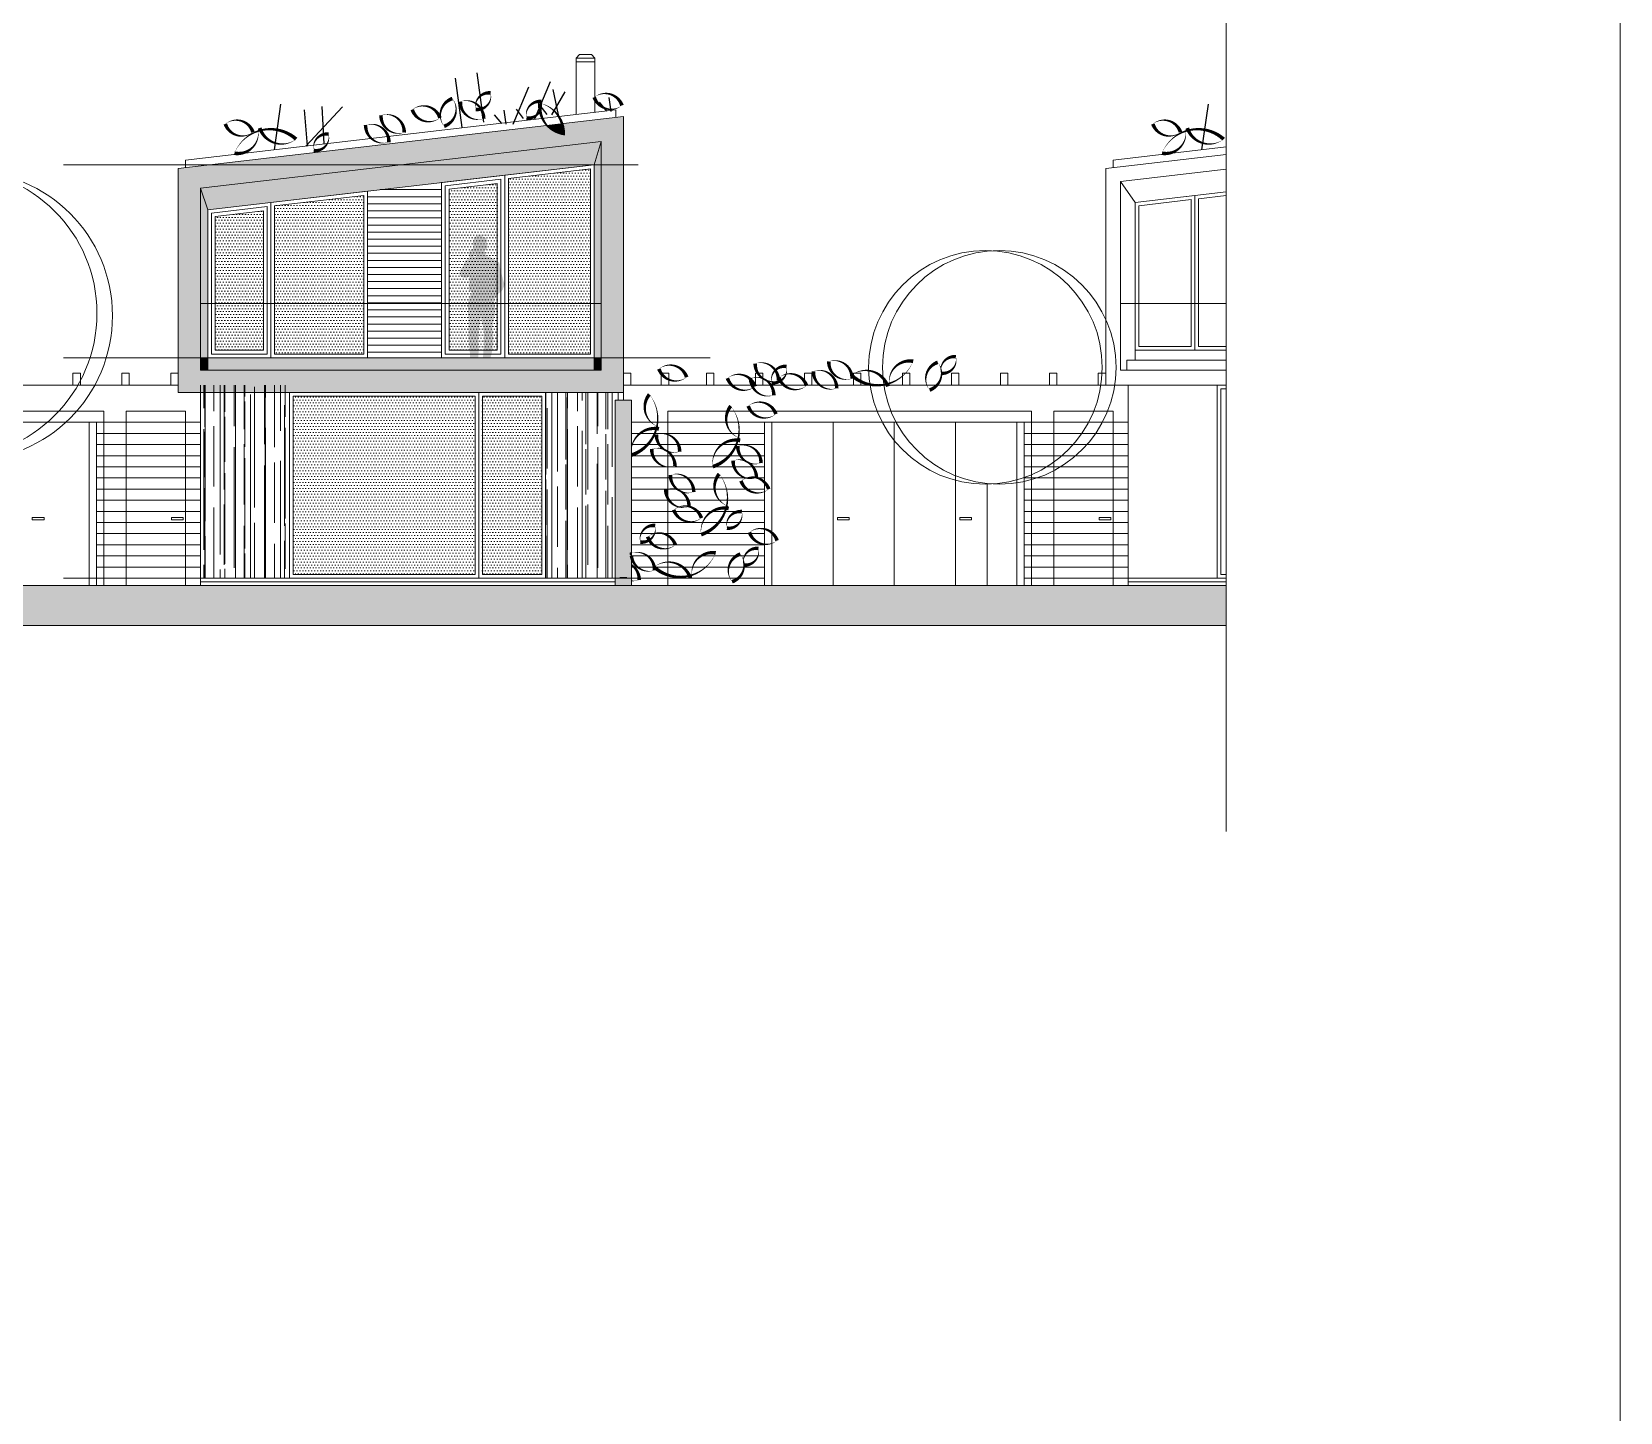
# Model space of a CAD drawing. Header units: metres. Extents: x -686 to 211, y -481 to 125.
# Drawn here: x -284.58 to -263.17, y -367.85 to -349.25 of the extents above; entities that cross this region are included whole.
import ezdxf

# ---------------------------------------------------------------- set-up
doc = ezdxf.new("R2010")
doc.units = ezdxf.units.M
doc.linetypes.add('ČERCHOVANÁ', pattern=[25.4, 12.7, -6.35, 0, -6.35])
for name, color, linetype in [('2 lidi', 4, 'Continuous'), ('SRAFA', 251, 'Continuous'), ('SRAFY', 3, 'Continuous'), ('srafy sklo', 252, 'Continuous'), ('stávající stromy', 86, 'Continuous'), ('zariz.predmety', 203, 'Continuous'), ('ZDIVO', 1, 'Continuous')]:
    doc.layers.add(name, color=color, linetype=linetype)
doc.layers.add('FLOATINGWINDOWS', color=2, linetype='Continuous', plot=False)
pattern_1 = [(90, (0, 0), (-0.2032, 0.44704), [3.048, -0.4064, 1.016, -0.2032]), (90, (-0.1016, 0.27026), (-0.270256, -0.2032), [0.6096, -0.067056, 1.2192, -0.1524]), (90, (-0.17272, 0.1016), (-0.136144, 1.05664), [1.6256, -0.28448, 0.8128, -0.2032])]

# ---------------------------------------------------------------- blocks, each defined once
blk = doc.blocks.new('pan')
at = {"layer": '2 lidi'}
h = blk.add_hatch(color=254, dxfattribs=at)
h.dxf.hatch_style = 1
h.paths.add_polyline_path([(162.087, 139.288), (162.087, 139.304), (162.075, 139.323), (162.039, 139.455), (162.039, 139.474), (162.037, 139.487), (162.029, 139.499), (162.025, 139.515), (162.018, 139.57), (162.013, 139.582), (161.978, 139.607), (161.908, 139.646), (161.89, 139.659), (161.848, 139.663), (161.839, 139.674), (161.829, 139.695), (161.821, 139.708), (161.818, 139.736), (161.829, 139.749), (161.838, 139.749), (161.851, 139.772), (161.855, 139.791), (161.854, 139.81), (161.848, 139.815), (161.847, 139.883), (161.839, 139.911), (161.823, 139.919), (161.794, 139.931), (161.766, 139.942), (161.747, 139.944), (161.704, 139.936), (161.678, 139.915), (161.67, 139.893), (161.663, 139.861), (161.662, 139.83), (161.665, 139.815), (161.669, 139.803), (161.67, 139.8), (161.667, 139.798), (161.662, 139.786), (161.66, 139.763), (161.652, 139.761), (161.634, 139.75), (161.623, 139.745), (161.621, 139.741), (161.607, 139.705), (161.607, 139.696), (161.613, 139.654), (161.615, 139.642), (161.611, 139.633), (161.603, 139.628), (161.582, 139.619), (161.568, 139.617), (161.559, 139.609), (161.538, 139.558), (161.538, 139.548), (161.507, 139.502), (161.494, 139.486), (161.49, 139.474), (161.485, 139.461), (161.481, 139.45), (161.481, 139.431), (161.485, 139.412), (161.495, 139.4), (161.511, 139.391), (161.525, 139.383), (161.54, 139.378), (161.548, 139.377), (161.571, 139.375), (161.579, 139.378), (161.591, 139.38), (161.603, 139.39), (161.607, 139.392), (161.614, 139.385), (161.611, 139.363), (161.609, 139.346), (161.613, 139.329), (161.613, 139.288), (161.607, 139.255), (161.609, 139.234), (161.607, 139.208), (161.617, 139.198), (161.633, 139.192), (161.643, 139.184), (161.643, 139.167), (161.638, 139.153), (161.628, 139.141), (161.615, 139.118), (161.607, 139.109), (161.611, 139.1), (161.608, 139.08), (161.589, 139.029), (161.592, 138.989), (161.597, 138.955), (161.595, 138.93), (161.597, 138.887), (161.601, 138.851), (161.605, 138.777), (161.604, 138.715), (161.604, 138.669), (161.604, 138.643), (161.605, 138.543), (161.603, 138.528), (161.605, 138.515), (161.607, 138.507), (161.612, 138.429), (161.617, 138.387), (161.621, 138.358), (161.623, 138.34), (161.619, 138.317), (161.626, 138.294), (161.622, 138.276), (161.627, 138.252), (161.631, 138.245), (161.63, 138.239), (161.629, 138.235), (161.634, 138.23), (161.627, 138.211), (161.596, 138.171), (161.583, 138.155), (161.582, 138.147), (161.578, 138.144), (161.578, 138.133), (161.597, 138.128), (161.74, 138.128), (161.742, 138.151), (161.737, 138.159), (161.725, 138.192), (161.734, 138.203), (161.736, 138.209), (161.742, 138.245), (161.742, 138.258), (161.731, 138.286), (161.739, 138.404), (161.735, 138.456), (161.736, 138.591), (161.738, 138.675), (161.748, 138.703), (161.757, 138.779), (161.765, 138.849), (161.774, 138.857), (161.776, 138.804), (161.805, 138.681), (161.806, 138.649), (161.81, 138.613), (161.813, 138.596), (161.806, 138.576), (161.818, 138.56), (161.813, 138.546), (161.803, 138.538), (161.799, 138.516), (161.813, 138.498), (161.813, 138.465), (161.806, 138.448), (161.802, 138.38), (161.795, 138.27), (161.78, 138.25), (161.785, 138.242), (161.792, 138.23), (161.802, 138.232), (161.801, 138.195), (161.795, 138.181), (161.788, 138.164), (161.789, 138.154), (161.782, 138.148), (161.782, 138.128), (161.798, 138.128), (161.855, 138.128), (161.907, 138.134), (161.904, 138.155), (161.899, 138.159), (161.905, 138.173), (161.903, 138.184), (161.892, 138.2), (161.891, 138.221), (161.903, 138.238), (161.908, 138.25), (161.903, 138.274), (161.897, 138.29), (161.928, 138.421), (161.929, 138.483), (161.936, 138.51), (161.933, 138.542), (161.939, 138.556), (161.936, 138.567), (161.929, 138.585), (161.929, 138.6), (161.933, 138.61), (161.932, 138.633), (161.929, 138.657), (161.921, 138.698), (161.941, 138.818), (161.961, 138.907), (161.958, 139.004), (161.958, 139.018), (161.952, 139.028), (161.95, 139.046), (161.95, 139.058), (161.947, 139.069), (161.949, 139.09), (161.953, 139.092), (161.977, 139.131), (161.986, 139.131), (161.989, 139.145), (162.01, 139.17), (162.034, 139.18), (162.058, 139.209), (162.078, 139.254)])
h.paths.add_polyline_path([(161.678, 139.655), (161.67, 139.666), (161.668, 139.672), (161.671, 139.678), (161.678, 139.675), (161.679, 139.688), (161.684, 139.692), (161.695, 139.688), (161.703, 139.683), (161.708, 139.675), (161.703, 139.664), (161.689, 139.659)], flags=16)
h.paths.add_polyline_path([(161.683, 139.724), (161.679, 139.733), (161.684, 139.733), (161.687, 139.729), (161.688, 139.725)], flags=16)
h.paths.add_polyline_path([(161.638, 139.723), (161.642, 139.733), (161.658, 139.739), (161.648, 139.729)], flags=16)

msp = doc.modelspace()

# ---------------------------------------------------------------- hatches: boundary and pattern name
at = {"linetype": 'Continuous', "lineweight": 0}
h = msp.add_hatch(dxfattribs=at)
h.set_pattern_fill('DOTS', color=256, scale=0.025, style=0)
h.paths.add_polyline_path([(-277.053, -351.097), (-278.158, -351.226), (-278.158, -352.911), (-277.053, -352.911)])
h = msp.add_hatch(dxfattribs=at)
h.set_pattern_fill('DOTS', color=256, scale=0.025, style=0)
h.paths.add_polyline_path([(-280.108, -351.454), (-281.308, -351.594), (-281.308, -352.911), (-280.108, -352.911)])
h = msp.add_hatch(dxfattribs=at)
h.set_pattern_fill('DOTS', color=256, scale=0.025, style=0)
h.paths.add_polyline_path([(-278.308, -351.294), (-278.958, -351.37), (-278.958, -352.911), (-278.308, -352.911)])
h = msp.add_hatch(dxfattribs=at)
h.set_pattern_fill('DOTS', color=256, scale=0.025, style=0)
h.paths.add_polyline_path([(-281.458, -351.661), (-282.108, -351.737), (-282.108, -352.911), (-281.458, -352.911)])
h = msp.add_hatch(dxfattribs=at)
h.set_pattern_fill('DOTS', color=256, scale=0.025, style=0)
h.paths.add_polyline_path([(-281.458, -352.911), (-282.108, -352.911), (-282.108, -353.541), (-281.458, -353.541)])
h = msp.add_hatch(dxfattribs=at)
h.set_pattern_fill('DOTS', color=256, scale=0.025, style=0)
h.paths.add_polyline_path([(-280.108, -352.911), (-281.308, -352.911), (-281.308, -353.591), (-280.108, -353.591)])
h = msp.add_hatch(dxfattribs=at)
h.set_pattern_fill('DOTS', color=256, scale=0.025, style=0)
h.paths.add_polyline_path([(-278.308, -352.911), (-278.958, -352.911), (-278.958, -353.541), (-278.308, -353.541)])
h = msp.add_hatch(dxfattribs=at)
h.set_pattern_fill('DOTS', color=256, scale=0.025, style=0)
h.paths.add_polyline_path([(-277.053, -352.911), (-278.158, -352.911), (-278.158, -353.591), (-277.053, -353.591)])
h = msp.add_hatch(dxfattribs=at)
h.set_pattern_fill('DOTS', color=256, scale=0.025, style=0)
h.paths.add_polyline_path([(-278.608, -354.161), (-281.058, -354.161), (-281.058, -356.561), (-278.608, -356.561)])
h = msp.add_hatch(dxfattribs=at)
h.set_pattern_fill('DOTS', color=256, scale=0.025, style=0)
h.paths.add_polyline_path([(-277.708, -354.161), (-278.508, -354.161), (-278.508, -356.561), (-277.708, -356.561)])
at = {"layer": 'SRAFA', "linetype": 'Continuous', "lineweight": 0}
h = msp.add_hatch(dxfattribs=at)
h.set_pattern_fill('LINE', color=256, scale=0.03, style=0)
h.paths.add_polyline_path([(-279.058, -351.281), (-280.058, -351.397), (-280.058, -352.911), (-279.058, -352.911)])
h = msp.add_hatch(dxfattribs=at)
h.set_pattern_fill('LINE', color=256, scale=0.03, style=0)
h.paths.add_polyline_path([(-279.058, -352.911), (-280.058, -352.911), (-280.058, -353.641), (-279.058, -353.641)])
h = msp.add_hatch(dxfattribs=at)
h.set_pattern_fill('AR-RROOF,_O', color=256, scale=0.008, angle=90)
h.set_pattern_definition(pattern_1)
h.paths.add_polyline_path([(-281.108, -354.011), (-282.308, -354.011), (-282.308, -356.611), (-281.108, -356.611)])
h = msp.add_hatch(dxfattribs=at)
h.set_pattern_fill('AR-RROOF,_O', color=256, scale=0.008, angle=90)
h.set_pattern_definition(pattern_1)
h.paths.add_polyline_path([(-276.718, -354.211), (-276.608, -354.211), (-276.608, -354.111), (-277.658, -354.111), (-277.658, -356.611), (-276.718, -356.611)])
msp.add_hatch(color=256, dxfattribs=at).paths.add_polyline_path([(-288.998, -356.711), (-268.483, -356.711), (-268.483, -357.25), (-296.873, -357.25), (-296.873, -356.711)])
at = {"layer": 'srafy sklo', "linetype": 'Continuous', "lineweight": 0}
for color, points in [(256, [(-276.608, -350.391), (-277.435, -350.488, -0.098463), (-277.42, -350.643, -0.164338), (-277.64, -350.511), (-282.179, -351.041), (-279.59, -351.041), (-276.908, -350.728), (-276.908, -351.041), (-276.608, -351.041)]), (256, [(-277.435, -350.488), (-277.64, -350.511, 0.164338), (-277.42, -350.643, 0.098463)]), (253, [(-276.908, -350.728), (-279.59, -351.041), (-277.003, -351.041)]), (253, [(-276.908, -350.728), (-277.003, -351.041), (-276.908, -351.041)]), (256, [(-282.308, -351.358), (-279.59, -351.041), (-282.179, -351.041), (-282.608, -351.091), (-282.608, -353.641), (-282.308, -353.641)]), (253, [(-277.003, -351.041), (-279.59, -351.041), (-282.308, -351.358), (-282.208, -351.648)]), (253, [(-276.908, -351.041), (-277.003, -351.041), (-277.003, -352.911), (-276.908, -352.911)]), (256, [(-276.608, -351.041), (-276.908, -351.041), (-276.908, -353.641), (-276.608, -353.641)]), (253, [(-282.208, -351.648), (-282.308, -351.358), (-282.308, -352.911), (-282.208, -352.911)]), (253, [(-282.208, -352.911), (-282.308, -352.911), (-282.308, -353.641), (-282.208, -353.641)]), (253, [(-276.908, -352.911), (-277.003, -352.911), (-277.003, -353.641), (-276.908, -353.641)]), (256, [(-282.308, -353.641), (-282.608, -353.641), (-282.608, -354.111), (-281.358, -354.111), (-281.358, -353.811), (-282.308, -353.811)]), (253, [(-282.208, -353.641), (-282.308, -353.641), (-282.308, -353.811), (-282.208, -353.811)]), (253, [(-277.003, -353.641), (-278.208, -353.641), (-279.058, -353.641), (-282.208, -353.641), (-282.208, -353.811), (-277.003, -353.811)]), (256, [(-276.608, -353.851), (-276.608, -353.641), (-276.908, -353.641), (-276.908, -353.811), (-281.358, -353.811), (-281.358, -354.111), (-276.608, -354.111)]), (253, [(-276.908, -353.641), (-277.003, -353.641), (-277.003, -353.811), (-276.908, -353.811)]), (256, [(-276.498, -354.211), (-276.718, -354.211), (-276.718, -356.711), (-276.498, -356.711), (-276.498, -356.326, -0.016056), (-276.5, -356.311, -0.472772), (-276.502, -356.275, -0.004975), (-276.498, -356.273), (-276.498, -354.952, -0.001196), (-276.5, -354.953, -0.086513), (-276.498, -354.846)])]:
    msp.add_hatch(color=color, dxfattribs=at).paths.add_polyline_path(points)

# ---------------------------------------------------------------- linework, layer by layer
at = {"linetype": 'Continuous', "lineweight": 0}
for p, q in [((-282.208, -353.641), (-277.008, -353.641)), ((-269.708, -353.541), (-268.483, -353.541)), ((-276.718, -356.611), (-282.308, -356.611)), ((-276.598, -356.611), (-276.608, -356.611)), ((-268.483, -356.611), (-269.808, -356.611)), ((-276.718, -356.661), (-282.308, -356.661)), ((-268.483, -356.661), (-269.808, -356.661))]:
    msp.add_line(p, q, dxfattribs=at)
at = {"color": 251, "linetype": 'Continuous', "lineweight": 0}
for p, q in [((-283.708, -354.511), (-287.208, -354.511)), ((-283.808, -356.711), (-283.808, -354.511)), ((-283.708, -356.711), (-283.708, -354.511)), ((-283.708, -354.511), (-282.308, -354.511)), ((-283.708, -354.661), (-282.308, -354.661)), ((-274.708, -354.511), (-276.498, -354.511)), ((-274.708, -354.661), (-276.498, -354.661)), ((-274.708, -354.661), (-276.498, -354.661)), ((-271.208, -354.511), (-274.708, -354.511)), ((-274.708, -356.711), (-274.708, -354.511)), ((-274.608, -356.711), (-274.608, -354.511)), ((-273.783, -356.711), (-273.783, -354.511)), ((-272.958, -356.711), (-272.958, -354.511)), ((-272.133, -356.711), (-272.133, -354.511)), ((-271.308, -356.711), (-271.308, -354.511)), ((-271.208, -356.711), (-271.208, -354.511)), ((-271.208, -354.511), (-269.808, -354.511)), ((-271.208, -354.661), (-269.808, -354.661)), ((-283.708, -354.811), (-282.308, -354.811)), ((-274.708, -354.811), (-276.498, -354.811)), ((-271.208, -354.811), (-269.808, -354.811)), ((-283.708, -354.961), (-282.308, -354.961)), ((-283.708, -355.111), (-282.308, -355.111)), ((-274.708, -354.961), (-276.498, -354.961)), ((-274.708, -355.111), (-276.498, -355.111)), ((-274.708, -355.111), (-276.498, -355.111)), ((-271.208, -354.961), (-269.808, -354.961)), ((-271.208, -355.111), (-269.808, -355.111)), ((-283.708, -355.261), (-282.308, -355.261)), ((-274.708, -355.261), (-276.498, -355.261)), ((-271.208, -355.261), (-269.808, -355.261)), ((-283.708, -355.411), (-282.308, -355.411)), ((-283.708, -355.561), (-282.308, -355.561)), ((-274.708, -355.411), (-276.498, -355.411)), ((-274.708, -355.561), (-276.498, -355.561)), ((-274.708, -355.561), (-276.498, -355.561)), ((-271.208, -355.411), (-269.808, -355.411)), ((-271.208, -355.561), (-269.808, -355.561)), ((-283.708, -355.711), (-282.308, -355.711)), ((-274.708, -355.711), (-276.498, -355.711)), ((-271.208, -355.711), (-269.808, -355.711)), ((-283.708, -355.861), (-282.308, -355.861)), ((-274.708, -355.861), (-276.498, -355.861)), ((-271.208, -355.861), (-269.808, -355.861)), ((-283.708, -356.011), (-282.308, -356.011)), ((-283.708, -356.161), (-282.308, -356.161)), ((-274.708, -356.011), (-276.498, -356.011)), ((-274.708, -356.011), (-276.498, -356.011)), ((-274.708, -356.161), (-276.498, -356.161)), ((-271.208, -356.011), (-269.808, -356.011)), ((-271.208, -356.161), (-269.808, -356.161)), ((-283.708, -356.311), (-282.308, -356.311)), ((-283.708, -356.311), (-282.308, -356.311)), ((-274.708, -356.311), (-276.5, -356.311)), ((-271.208, -356.311), (-269.808, -356.311)), ((-271.208, -356.311), (-269.808, -356.311)), ((-283.708, -356.461), (-282.308, -356.461)), ((-283.708, -356.611), (-282.308, -356.611)), ((-274.708, -356.461), (-276.498, -356.461)), ((-274.708, -356.461), (-276.498, -356.461)), ((-274.708, -356.611), (-276.498, -356.611)), ((-271.208, -356.461), (-269.808, -356.461)), ((-271.208, -356.611), (-269.808, -356.611))]:
    msp.add_line(p, q, dxfattribs=at)
for points in [[(-284.575, -355.795), (-284.416, -355.795), (-284.416, -355.827), (-284.575, -355.827)], [(-273.725, -355.795), (-273.566, -355.795), (-273.566, -355.827), (-273.725, -355.827)], [(-272.075, -355.795), (-271.916, -355.795), (-271.916, -355.827), (-272.075, -355.827)]]:
    msp.add_lwpolyline(points, close=True, dxfattribs=at)
at = {"color": 251, "linetype": 'ČERCHOVANÁ', "lineweight": 0, "ltscale": 0.01, "const_width": 0.1, "flags": 128}
msp.add_lwpolyline([(-276.608, -356.593), (-276.608, -356.611)], dxfattribs=at)
at = {"layer": 'FLOATINGWINDOWS', "linetype": 'Continuous', "lineweight": 0}
for p, q in [((-268.483, -345.335), (-268.483, -360.022)), ((-276.408, -351.041), (-284.156, -351.041)), ((-268.908, -353.541), (-268.908, -351.454)), ((-275.439, -353.641), (-284.156, -353.641)), ((-282.308, -356.711), (-282.308, -354.011)), ((-276.408, -356.611), (-284.156, -356.611))]:
    msp.add_line(p, q, dxfattribs=at)
msp.add_lwpolyline([(-263.174, -319.582), (-297.964, -319.582), (-297.964, -478.882), (-263.174, -478.882)], close=True, dxfattribs=at)
at = {"layer": 'FLOATINGWINDOWS', "linetype": 'Continuous', "lineweight": 0, "flags": 128}
msp.add_lwpolyline([(-268.483, -353.811), (-269.908, -353.811), (-269.908, -351.269), (-268.483, -351.103)], dxfattribs=at)
at = {"layer": 'SRAFA', "linetype": 'Continuous', "lineweight": 0}
msp.add_lwpolyline([(-288.998, -356.711), (-268.483, -356.711), (-268.483, -357.25), (-296.873, -357.25), (-296.873, -356.711), (-288.998, -356.711)], dxfattribs=at)
at = {"layer": 'SRAFY', "linetype": 'Continuous', "lineweight": 0}
for p, q in [((-277.243, -349.607), (-277.2, -349.557)), ((-277.036, -349.557), (-277.2, -349.557)), ((-276.993, -349.607), (-277.036, -349.557)), ((-277.243, -350.364), (-277.243, -349.607)), ((-276.993, -349.607), (-277.243, -349.607)), ((-276.993, -349.657), (-277.243, -349.657)), ((-276.993, -350.335), (-276.993, -349.607)), ((-276.608, -350.391), (-282.608, -351.091)), ((-276.708, -350.403), (-276.708, -350.302)), ((-276.608, -350.391), (-276.608, -354.111)), ((-276.908, -350.728), (-277.003, -351.041)), ((-276.908, -353.811), (-276.908, -350.728)), ((-282.508, -351.079), (-282.508, -350.979)), ((-277.003, -351.041), (-282.208, -351.648)), ((-277.003, -353.641), (-277.003, -351.041)), ((-268.483, -350.902), (-270.108, -351.091)), ((-270.008, -351.079), (-270.008, -350.979)), ((-282.608, -351.091), (-282.608, -354.111)), ((-270.108, -351.091), (-270.108, -354.011)), ((-269.712, -351.548), (-269.908, -351.269)), ((-282.308, -351.358), (-282.308, -353.811)), ((-282.308, -353.811), (-282.308, -351.358)), ((-282.208, -351.648), (-282.308, -351.358)), ((-269.908, -351.291), (-269.908, -353.811)), ((-269.908, -353.811), (-269.908, -351.291)), ((-268.483, -351.405), (-269.712, -351.548)), ((-282.208, -351.648), (-282.208, -353.641)), ((-281.358, -353.641), (-281.358, -351.549)), ((-269.712, -353.541), (-269.712, -351.548)), ((-282.308, -352.911), (-276.908, -352.911)), ((-269.908, -352.911), (-268.483, -352.911)), ((-282.212, -353.641), (-282.208, -353.641)), ((-282.212, -353.641), (-277.003, -353.641)), ((-282.208, -353.641), (-282.208, -353.811)), ((-277.003, -353.641), (-277.003, -353.811)), ((-269.712, -353.541), (-269.708, -353.541)), ((-269.712, -353.541), (-269.712, -353.676)), ((-269.712, -353.541), (-268.483, -353.541)), ((-282.308, -353.811), (-276.908, -353.811)), ((-269.908, -353.811), (-268.483, -353.811)), ((-269.824, -353.676), (-268.483, -353.676)), ((-269.824, -353.676), (-269.824, -353.811)), ((-270.108, -354.011), (-268.483, -354.011)), ((-270.108, -354.011), (-268.483, -354.011)), ((-270.108, -354.011), (-268.483, -354.011)), ((-269.808, -356.711), (-269.808, -354.011)), ((-268.608, -356.611), (-268.608, -354.011)), ((-282.608, -354.111), (-276.718, -354.111)), ((-282.608, -354.111), (-276.608, -354.111)), ((-282.608, -354.111), (-276.608, -354.111)), ((-282.308, -356.711), (-282.308, -354.111)), ((-281.108, -356.611), (-281.108, -354.111)), ((-277.658, -356.611), (-277.658, -354.111)), ((-276.718, -356.711), (-276.718, -354.211)), ((-276.718, -354.211), (-276.498, -354.211)), ((-276.608, -354.111), (-276.608, -354.211)), ((-276.498, -356.711), (-276.498, -354.211))]:
    msp.add_line(p, q, dxfattribs=at)
at = {"layer": 'SRAFY', "color": 251, "linetype": 'Continuous', "lineweight": 0}
for p, q in [((-282.608, -354.011), (-289.108, -354.011)), ((-270.108, -354.011), (-276.608, -354.011)), ((-283.608, -354.361), (-288.508, -354.361)), ((-283.608, -356.711), (-283.608, -354.361)), ((-283.308, -354.361), (-282.508, -354.361)), ((-283.308, -356.711), (-283.308, -354.361)), ((-282.508, -356.711), (-282.508, -354.361)), ((-276.008, -356.711), (-276.008, -354.361)), ((-271.108, -354.361), (-276.008, -354.361)), ((-271.108, -356.711), (-271.108, -354.361)), ((-270.808, -354.361), (-270.008, -354.361)), ((-270.808, -356.711), (-270.808, -354.361)), ((-270.008, -356.711), (-270.008, -354.361))]:
    msp.add_line(p, q, dxfattribs=at)
at = {"layer": 'SRAFY', "linetype": 'Continuous', "lineweight": 0}
for points in [[(-276.608, -350.391), (-282.608, -351.091), (-282.608, -354.111), (-276.608, -354.111)], [(-276.908, -350.728), (-282.308, -351.358), (-282.308, -353.811), (-276.908, -353.811)], [(-276.908, -350.728), (-282.308, -351.358), (-282.308, -353.811), (-276.908, -353.811)], [(-278.208, -351.182), (-277.003, -351.041), (-277.003, -353.641), (-278.208, -353.641)], [(-279.058, -351.281), (-278.208, -351.182), (-278.208, -353.641), (-279.058, -353.641)], [(-279.008, -351.325), (-278.258, -351.238), (-278.258, -353.591), (-279.008, -353.591)], [(-278.158, -351.226), (-277.053, -351.097), (-277.053, -353.591), (-278.158, -353.591)], [(-281.358, -351.549), (-280.058, -351.397), (-280.058, -353.641), (-281.358, -353.641)], [(-281.308, -351.594), (-280.108, -351.454), (-280.108, -353.591), (-281.308, -353.591)], [(-278.958, -351.37), (-278.308, -351.294), (-278.308, -353.541), (-278.958, -353.541)], [(-269.712, -351.548), (-269.712, -353.541), (-268.908, -353.541), (-268.908, -351.454)], [(-282.158, -351.693), (-281.408, -351.605), (-281.408, -353.591), (-282.158, -353.591)], [(-282.108, -351.737), (-281.458, -351.661), (-281.458, -353.541), (-282.108, -353.541)], [(-269.662, -351.593), (-269.662, -353.491), (-268.958, -353.491), (-268.958, -351.511)], [(-278.558, -356.611), (-278.558, -354.111), (-281.108, -354.111), (-281.108, -356.611)], [(-278.608, -356.561), (-278.608, -354.161), (-281.058, -354.161), (-281.058, -356.561)], [(-277.658, -356.611), (-277.658, -354.111), (-278.558, -354.111), (-278.558, -356.611)], [(-277.708, -356.561), (-277.708, -354.161), (-278.508, -354.161), (-278.508, -356.561)]]:
    msp.add_lwpolyline(points, close=True, dxfattribs=at)
for points in [[(-276.708, -350.302), (-282.508, -350.979)], [(-268.483, -350.801), (-270.008, -350.979)], [(-268.483, -350.902), (-270.108, -351.091), (-270.108, -354.011), (-268.483, -354.011)], [(-268.483, -351.103), (-269.908, -351.269), (-269.908, -353.811), (-268.483, -353.811)], [(-268.483, -351.405), (-268.908, -351.454), (-268.908, -353.541), (-268.483, -353.541)], [(-268.483, -351.455), (-268.858, -351.499), (-268.858, -353.491), (-268.483, -353.491)], [(-268.483, -354.011), (-268.608, -354.011), (-268.608, -356.611), (-268.483, -356.611)], [(-268.483, -354.061), (-268.558, -354.061), (-268.558, -356.561), (-268.483, -356.561)]]:
    msp.add_lwpolyline(points, dxfattribs=at)
at = {"layer": 'SRAFY', "color": 251, "linetype": 'Continuous', "lineweight": 0}
for points in [[(-284.026, -353.851), (-283.926, -353.851), (-283.926, -354.011), (-284.026, -354.011)], [(-283.368, -353.851), (-283.268, -353.851), (-283.268, -354.011), (-283.368, -354.011)], [(-282.708, -353.851), (-282.608, -353.851), (-282.608, -354.011), (-282.708, -354.011)], [(-276.608, -353.851), (-276.508, -353.851), (-276.508, -354.011), (-276.608, -354.011)], [(-276.098, -353.851), (-275.998, -353.851), (-275.998, -354.011), (-276.098, -354.011)], [(-275.488, -353.851), (-275.388, -353.851), (-275.388, -354.011), (-275.488, -354.011)], [(-274.828, -353.851), (-274.728, -353.851), (-274.728, -354.011), (-274.828, -354.011)], [(-274.168, -353.851), (-274.068, -353.851), (-274.068, -354.011), (-274.168, -354.011)], [(-273.508, -353.851), (-273.408, -353.851), (-273.408, -354.011), (-273.508, -354.011)], [(-272.848, -353.851), (-272.748, -353.851), (-272.748, -354.011), (-272.848, -354.011)], [(-272.188, -353.851), (-272.088, -353.851), (-272.088, -354.011), (-272.188, -354.011)], [(-271.526, -353.851), (-271.426, -353.851), (-271.426, -354.011), (-271.526, -354.011)], [(-270.868, -353.851), (-270.768, -353.851), (-270.768, -354.011), (-270.868, -354.011)], [(-270.208, -353.851), (-270.108, -353.851), (-270.108, -354.011), (-270.208, -354.011)], [(-282.698, -355.795), (-282.539, -355.795), (-282.539, -355.827), (-282.698, -355.827)], [(-270.198, -355.795), (-270.039, -355.795), (-270.039, -355.827), (-270.198, -355.827)]]:
    msp.add_lwpolyline(points, close=True, dxfattribs=at)
at = {"layer": 'stávající stromy', "linetype": 'Continuous', "lineweight": 0}
msp.add_line((-271.706, -355.337), (-271.706, -356.711), dxfattribs=at)
for centre, radius in [((-285.652, -353.043), 1.949), ((-285.443, -353.076), 1.949), ((-271.729, -353.771), 1.574), ((-271.543, -353.771), 1.574)]:
    msp.add_circle(centre, radius, dxfattribs=at)
at = {"layer": 'zariz.predmety', "color": 253, "linetype": 'Continuous', "ltscale": 0.001}
for p, q in [((-278.783, -350.538), (-278.872, -349.875)), ((-278.488, -350.467), (-278.578, -349.803)), ((-278.094, -350.495), (-277.884, -349.993)), ((-277.8, -350.424), (-277.589, -349.921)), ((-277.573, -350.371), (-277.393, -350.06)), ((-277.481, -350.371), (-277.553, -350.03)), ((-276.833, -350.318), (-276.929, -350.197)), ((-276.772, -350.325), (-276.801, -350.136)), ((-281.312, -350.839), (-281.225, -350.224)), ((-280.867, -350.789), (-280.908, -350.3)), ((-280.887, -350.79), (-280.393, -350.262)), ((-280.642, -350.761), (-280.666, -350.256)), ((-278.248, -350.488), (-278.344, -350.367)), ((-278.187, -350.495), (-278.215, -350.306)), ((-277.953, -350.417), (-278.05, -350.295)), ((-277.634, -350.364), (-277.73, -350.243)), ((-268.812, -350.839), (-268.725, -350.224))]:
    msp.add_line(p, q, dxfattribs=at)
for points in [[(-279.024, -350.523, 0, 0, -0.520567), (-279.024, -350.523, 0, 0.05, -0.520567), (-278.914, -350.15, 0, 0.05, -0.520567), (-279.024, -350.523, 0.05, 0.05, 0)], [(-278.805, -350.19, 0, 0, -0.520567), (-278.805, -350.19, 0, 0.05, -0.520567), (-278.491, -350.42, 0, 0.05, -0.520567), (-278.805, -350.19, 0.05, 0.05, 0)], [(-278.598, -350.297, 0, 0, -0.520567), (-278.598, -350.297, 0, 0.05, -0.520567), (-278.398, -350.074, 0, 0.05, -0.520567), (-278.598, -350.297, 0.05, 0.05, 0)], [(-277.914, -350.412, 0, 0, -0.520567), (-277.914, -350.412, 0, 0.05, -0.520567), (-277.714, -350.19, 0, 0.05, -0.520567), (-277.914, -350.412, 0.05, 0.05, 0)], [(-277.734, -350.213, 0, 0, -0.520567), (-277.734, -350.213, 0, 0.05, -0.380448), (-277.42, -350.643, 0, 0.05, -0.380448), (-277.734, -350.213, 0.05, 0.05, 0)], [(-277.001, -350.133, 0, 0, -0.520567), (-277.001, -350.133, 0, 0.05, -0.520567), (-276.628, -350.243, 0, 0.05, -0.520567), (-277.001, -350.133, 0.05, 0.05, 0)], [(-281.973, -350.492, 0, 0, -0.520567), (-281.973, -350.492, 0, 0.05, -0.520567), (-281.6, -350.603, 0, 0.05, -0.520567), (-281.973, -350.492, 0.05, 0.05, 0)], [(-279.875, -350.377, 0, 0, -0.520567), (-279.875, -350.377, 0, 0.05, -0.520567), (-279.562, -350.607, 0, 0.05, -0.520567), (-279.875, -350.377, 0.05, 0.05, 0)], [(-279.454, -350.3, 0, 0, -0.520567), (-279.454, -350.3, 0, 0.05, -0.520567), (-279.081, -350.41, 0, 0.05, -0.520567), (-279.454, -350.3, 0.05, 0.05, 0)], [(-269.473, -350.492, 0, 0, -0.520567), (-269.473, -350.492, 0, 0.05, -0.520567), (-269.1, -350.603, 0, 0.05, -0.520567), (-269.473, -350.492, 0.05, 0.05, 0)], [(-281.019, -350.697, 0, 0, -0.520567), (-281.019, -350.697, 0, 0.05, -0.520567), (-281.508, -350.547, 0, 0.05, -0.520567), (-281.531, -350.569, 0, 0.05, -0.520567), (-281.85, -350.886, 0, 0.05, -0.520567), (-281.019, -350.697, 0.05, 0.05, 0)], [(-280.781, -350.85, 0, 0, -0.520567), (-280.781, -350.85, 0, 0.05, -0.520567), (-280.581, -350.628, 0, 0.05, -0.520567), (-280.781, -350.85, 0.05, 0.05, 0)], [(-280.082, -350.508, 0, 0, -0.520567), (-280.082, -350.508, 0, 0.05, -0.520567), (-279.768, -350.738, 0, 0.05, -0.520567), (-280.082, -350.508, 0.05, 0.05, 0)], [(-268.519, -350.697, 0, 0, -0.520567), (-268.519, -350.697, 0, 0.05, -0.520567), (-269.008, -350.547, 0, 0.05, -0.520567), (-269.031, -350.569, 0, 0.05, -0.520567), (-269.35, -350.886, 0, 0.05, -0.520567), (-268.519, -350.697, 0.05, 0.05, 0)]]:
    msp.add_lwpolyline(points, format="xyseb", close=True, dxfattribs=at)
at = {"layer": 'zariz.predmety', "color": 251, "linetype": 'Continuous', "ltscale": 0.001}
for points in [[(-272.327, -353.85, 0, 0, -0.520567), (-272.327, -353.85, 0, 0.05, -0.520567), (-272.128, -353.628, 0, 0.05, -0.520567), (-272.327, -353.85, 0.05, 0.05, 0)], [(-276.129, -353.792, 0, 0, -0.520567), (-276.129, -353.792, 0, 0.05, -0.520567), (-275.756, -353.903, 0, 0.05, -0.520567), (-276.129, -353.792, 0.05, 0.05, 0)], [(-275.206, -353.917, 0, 0, -0.520567), (-275.206, -353.917, 0, 0.05, -0.520567), (-274.833, -354.028, 0, 0.05, -0.520567), (-275.206, -353.917, 0.05, 0.05, 0)], [(-274.832, -353.72, 0, 0, -0.520567), (-274.832, -353.72, 0, 0.05, -0.520567), (-274.519, -353.95, 0, 0.05, -0.520567), (-274.832, -353.72, 0.05, 0.05, 0)], [(-274.61, -353.98, 0, 0, -0.520567), (-274.61, -353.98, 0, 0.05, -0.520567), (-274.41, -353.758, 0, 0.05, -0.520567), (-274.61, -353.98, 0.05, 0.05, 0)], [(-274.512, -353.909, 0, 0, -0.520567), (-274.512, -353.909, 0, 0.05, -0.520567), (-274.139, -354.019, 0, 0.05, -0.520567), (-274.512, -353.909, 0.05, 0.05, 0)], [(-274.047, -353.823, 0, 0, -0.520567), (-274.047, -353.823, 0, 0.05, -0.520567), (-273.734, -354.053, 0, 0.05, -0.520567), (-274.047, -353.823, 0.05, 0.05, 0)], [(-273.841, -353.692, 0, 0, -0.520567), (-273.841, -353.692, 0, 0.05, -0.520567), (-273.527, -353.922, 0, 0.05, -0.520567), (-273.841, -353.692, 0.05, 0.05, 0)], [(-273.534, -353.878, 0, 0, -0.520567), (-273.534, -353.878, 0, 0.05, -0.520567), (-273.045, -354.028, 0, 0.05, -0.520567), (-273.022, -354.006, 0, 0.05, -0.520567), (-272.703, -353.689, 0, 0.05, -0.520567), (-273.534, -353.878, 0.05, 0.05, 0)], [(-272.482, -354.076, 0, 0, -0.520567), (-272.482, -354.076, 0, 0.05, -0.520567), (-272.372, -353.703, 0, 0.05, -0.520567), (-272.482, -354.076, 0.05, 0.05, 0)], [(-274.895, -353.916, 0, 0, -0.520567), (-274.895, -353.916, 0, 0.05, -0.520567), (-274.582, -354.146, 0, 0.05, -0.520567), (-274.895, -353.916, 0.05, 0.05, 0)], [(-276.5, -354.953, 0, 0, -0.520567), (-276.5, -354.953, 0, 0.05, -0.520567), (-276.13, -354.6, 0, 0.05, -0.520567), (-276.138, -354.57, 0, 0.05, -0.520567), (-276.258, -354.136, 0, 0.05, -0.520567), (-276.5, -354.953, 0.05, 0.05, 0)], [(-275.403, -355.109, 0, 0, -0.520567), (-275.403, -355.109, 0, 0.05, -0.520567), (-275.034, -354.756, 0, 0.05, -0.520567), (-275.041, -354.725, 0, 0.05, -0.520567), (-275.161, -354.292, 0, 0.05, -0.520567), (-275.403, -355.109, 0.05, 0.05, 0)], [(-274.926, -354.291, 0, 0, -0.520567), (-274.926, -354.291, 0, 0.05, -0.520567), (-274.553, -354.401, 0, 0.05, -0.520567), (-274.926, -354.291, 0.05, 0.05, 0)], [(-276.164, -354.676, 0, 0, -0.520567), (-276.164, -354.676, 0, 0.05, -0.520567), (-275.85, -354.905, 0, 0.05, -0.520567), (-276.164, -354.676, 0.05, 0.05, 0)], [(-276.227, -354.872, 0, 0, -0.520567), (-276.227, -354.872, 0, 0.05, -0.520567), (-275.913, -355.102, 0, 0.05, -0.520567), (-276.227, -354.872, 0.05, 0.05, 0)], [(-275.067, -354.831, 0, 0, -0.520567), (-275.067, -354.831, 0, 0.05, -0.520567), (-274.754, -355.061, 0, 0.05, -0.520567), (-275.067, -354.831, 0.05, 0.05, 0)], [(-275.13, -355.028, 0, 0, -0.520567), (-275.13, -355.028, 0, 0.05, -0.520567), (-274.816, -355.258, 0, 0.05, -0.520567), (-275.13, -355.028, 0.05, 0.05, 0)], [(-275.975, -355.22, 0, 0, -0.520567), (-275.975, -355.22, 0, 0.05, -0.520567), (-275.661, -355.45, 0, 0.05, -0.520567), (-275.975, -355.22, 0.05, 0.05, 0)], [(-275.56, -356.024, 0, 0, -0.520567), (-275.56, -356.024, 0, 0.05, -0.520567), (-275.19, -355.672, 0, 0.05, -0.520567), (-275.197, -355.641, 0, 0.05, -0.520567), (-275.318, -355.207, 0, 0.05, -0.520567), (-275.56, -356.024, 0.05, 0.05, 0)], [(-275.023, -355.301, 0, 0, -0.520567), (-275.023, -355.301, 0, 0.05, -0.520567), (-274.65, -355.411, 0, 0.05, -0.520567), (-275.023, -355.301, 0.05, 0.05, 0)], [(-276.038, -355.417, 0, 0, -0.520567), (-276.038, -355.417, 0, 0.05, -0.520567), (-275.724, -355.647, 0, 0.05, -0.520567), (-276.038, -355.417, 0.05, 0.05, 0)], [(-275.93, -355.69, 0, 0, -0.520567), (-275.93, -355.69, 0, 0.05, -0.520567), (-275.557, -355.8, 0, 0.05, -0.520567), (-275.93, -355.69, 0.05, 0.05, 0)], [(-275.213, -355.937, 0, 0, -0.520567), (-275.213, -355.937, 0, 0.05, -0.520567), (-275.013, -355.715, 0, 0.05, -0.520567), (-275.213, -355.937, 0.05, 0.05, 0)], [(-276.38, -356.125, 0, 0, -0.520567), (-276.38, -356.125, 0, 0.05, -0.520567), (-276.18, -355.902, 0, 0.05, -0.520567), (-276.38, -356.125, 0.05, 0.05, 0)], [(-276.281, -356.053, 0, 0, -0.520567), (-276.281, -356.053, 0, 0.05, -0.520567), (-275.908, -356.164, 0, 0.05, -0.520567), (-276.281, -356.053, 0.05, 0.05, 0)], [(-274.91, -355.993, 0, 0, -0.520567), (-274.91, -355.993, 0, 0.05, -0.520567), (-274.537, -356.104, 0, 0.05, -0.520567), (-274.91, -355.993, 0.05, 0.05, 0)], [(-274.989, -356.433, 0, 0, -0.520567), (-274.989, -356.433, 0, 0.05, -0.520567), (-274.789, -356.21, 0, 0.05, -0.520567), (-274.989, -356.433, 0.05, 0.05, 0)], [(-276.502, -356.275, 0, 0, 0), (-276.502, -356.275, 0, 0.05, -0.520567), (-276.189, -356.505, 0, 0.046, -0.472772), (-276.5, -356.311, 0, 0.046, -0.472772)], [(-276.195, -356.46, 0, 0, -0.520567), (-276.195, -356.46, 0, 0.05, -0.520567), (-275.706, -356.61, 0, 0.05, -0.520567), (-275.683, -356.589, 0, 0.05, -0.520567), (-275.364, -356.271, 0, 0.05, -0.520567), (-276.195, -356.46, 0.05, 0.05, 0)], [(-275.143, -356.659, 0, 0, -0.520567), (-275.143, -356.659, 0, 0.05, -0.520567), (-275.033, -356.286, 0, 0.05, -0.520567), (-275.143, -356.659, 0.05, 0.05, 0)]]:
    msp.add_lwpolyline(points, format="xyseb", close=True, dxfattribs=at)
msp.add_lwpolyline([(-276.498, -356.434, 0.0242, 0.05, -0.252995), (-276.395, -356.635, 0, 0.0115, -0.11049), (-276.498, -356.646, 0, 0.0115, -0.11049)], format="xyseb", dxfattribs=at)
at = {"layer": 'ZDIVO', "linetype": 'Continuous', "lineweight": 0}
for p, q in [((-279.058, -353.641), (-279.058, -351.281)), ((-280.058, -353.641), (-280.058, -351.397)), ((-276.608, -356.711), (-288.998, -356.711)), ((-276.608, -356.711), (-268.483, -356.711))]:
    msp.add_line(p, q, dxfattribs=at)

# ---------------------------------------------------------------- block references
at = {"linetype": 'Continuous', "lineweight": 0}
msp.add_blockref('pan', (-440.297, -491.94), dxfattribs=at)

doc.saveas('drawing.dxf')
